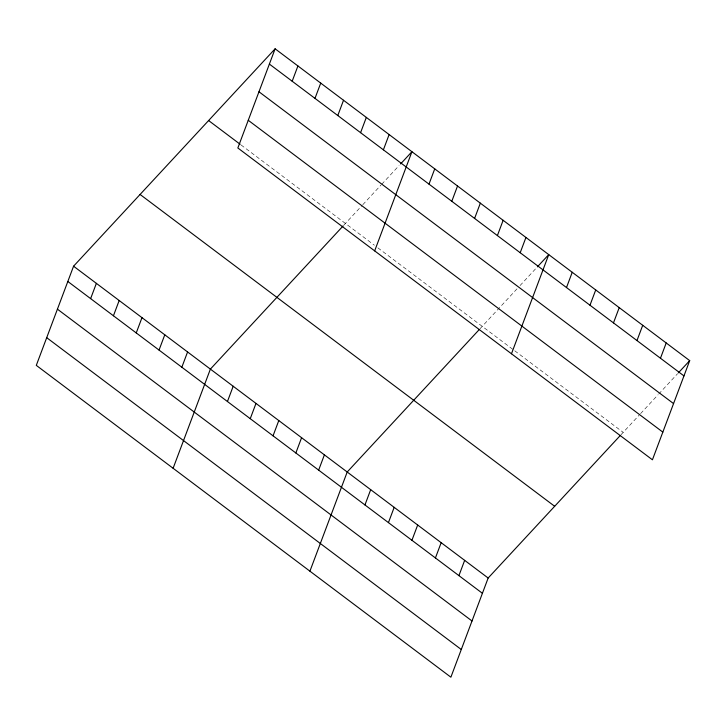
<?xml version="1.0" encoding="UTF-8"?>
<svg xmlns="http://www.w3.org/2000/svg" width="726" height="726" viewBox="0 0 726 726"><rect width="100%" height="100%" fill="white"/><g stroke="black" fill="none" stroke-linecap="round" stroke-linejoin="round"><path stroke-width="0.54" stroke-dasharray="3.63 2.72" d="M343.933 225.051L362.047 205.512M362.809 204.696L380.941 185.13M381.704 184.313L399.082 165.564M479.995 328.76L517.003 288.848M520.025 285.59L536.65 267.649M620.957 434.783L639.062 415.254M640.577 413.62L657.956 394.871M658.709 394.055L677.603 373.672M241.059 144.955L374.362 245.216M377.874 247.856L513.854 350.141M514.761 350.812L623.189 432.369"/><path stroke-width="1.09" d="M275.118 48.805L237.847 147.977L652.429 459.794L689.7 360.631L275.118 48.805L73.571 266.206L36.3 365.369L450.882 677.195L488.153 578.023L620.213 435.582M90.632 298.622L96.376 283.349M113.438 315.774L119.182 300.5M136.243 332.925L141.978 317.652M159.039 350.077L164.784 334.804M181.845 367.229L187.58 351.956M292.179 81.23L297.923 65.957M173.115 468.27L210.386 369.107L343.189 225.859M314.984 98.382L320.729 83.109M227.447 401.523L233.191 386.25M337.79 115.534L343.525 100.261M250.252 418.675L255.988 403.402M360.586 132.676L366.331 117.403M273.049 435.827L278.793 420.554M383.392 149.828L389.127 134.555M295.854 452.979L301.589 437.705M374.661 250.878L411.932 151.707L400.598 163.94M318.65 470.13L324.395 454.857M428.993 184.132L434.738 168.859M309.92 571.171L347.2 472.009L479.251 329.568M451.799 201.284L457.534 186.01M364.951 504.951L370.687 489.678M474.595 218.435L480.34 203.162M388.437 522.62L394.182 507.347M497.401 235.578L503.136 220.305M411.932 540.289L417.677 525.016M520.197 252.73L525.942 237.456M511.467 353.78L548.747 254.608L537.403 266.841M435.428 557.958L441.163 542.685M566.498 287.55L572.233 272.277M458.923 575.627L464.658 560.354M589.984 305.219L595.728 289.946M613.479 322.889L619.224 307.624M636.974 340.567L642.719 325.293M660.469 358.236L666.205 342.962M678.365 372.855L689.7 360.631M269.382 64.079L683.956 375.905M258.973 91.766L673.556 403.592M248.256 120.289L662.829 432.115M208.607 120.543L240.179 144.292M140.082 194.459L554.664 506.285M73.571 266.206L488.153 578.023M67.836 281.479L482.409 593.296M57.427 309.158L472.009 620.984M46.709 337.681L461.282 649.507"/></g></svg>
